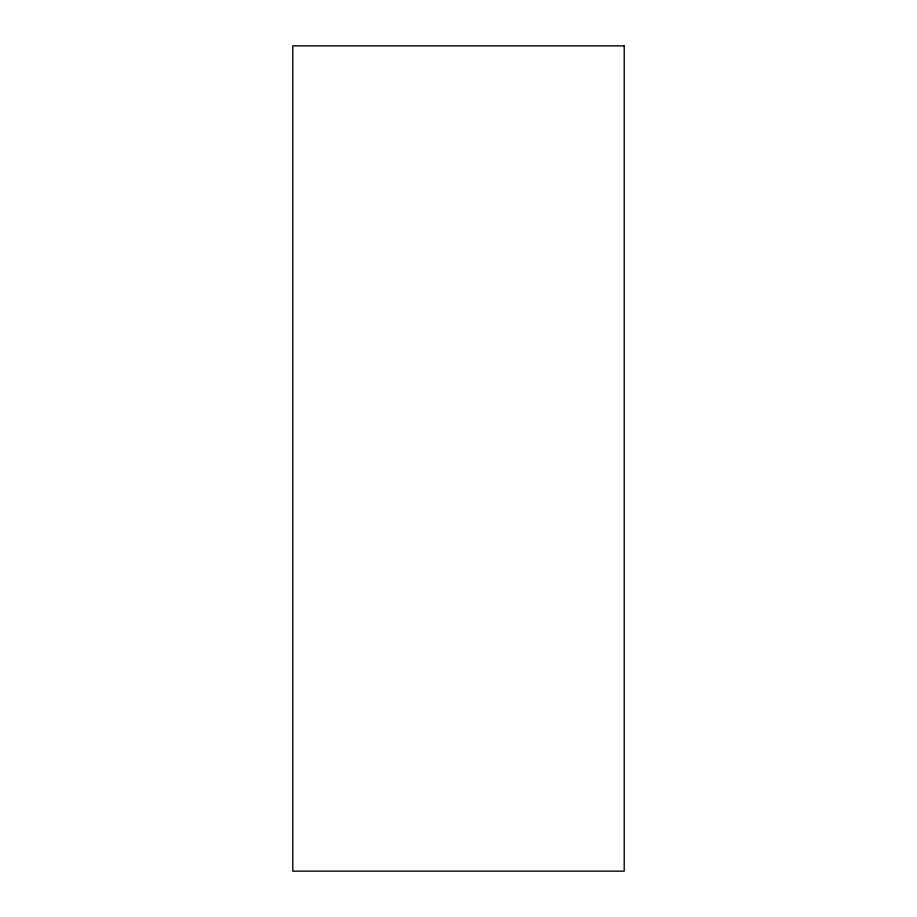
<?xml version="1.0" encoding="UTF-8"?>
<svg xmlns="http://www.w3.org/2000/svg" width="917" height="917" viewBox="0 0 917 917"><rect width="100%" height="100%" fill="white"/><g stroke="black" fill="none" stroke-linecap="round" stroke-linejoin="round"><path stroke-width="1.38" d="M624.213 45.85L292.787 45.85L292.787 871.15L624.213 871.15L624.213 45.85"/></g></svg>
